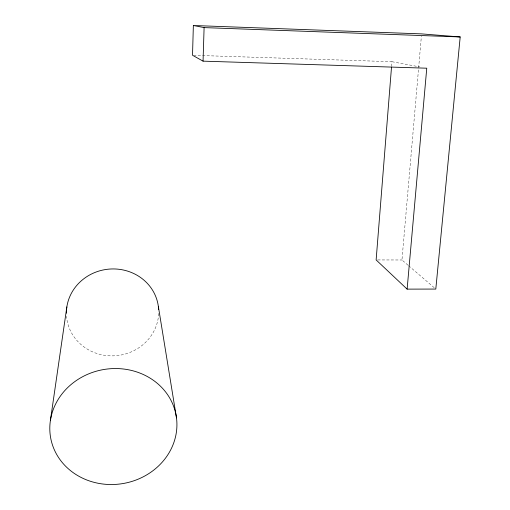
<?xml version="1.0" encoding="UTF-8"?>
<svg xmlns="http://www.w3.org/2000/svg" width="510" height="510" viewBox="0 0 510 510"><rect width="100%" height="100%" fill="white"/><g stroke="black" fill="none" stroke-linecap="round" stroke-linejoin="round"><path stroke-width="0.38" stroke-dasharray="2.55 1.91" d="M391.565 66.472L391.941 61.71L194.106 55.309M408 265.181L401.956 259.985L421.375 36.267M377.7 259.934L401.956 259.985M391.941 61.71L419.794 66.906M408.606 265.697L434.596 288.022M158.674 313.433A46.193 43.433 -6.5 0 1 113.437 355.853A46.193 43.433 -6.5 0 1 66.523 316.308"/><path stroke-width="0.76" d="M193.36 25.5L192.519 55.258L203.056 61.149L426.762 68.2L407.12 289.132L435.801 289.062L460.192 36.956L421.579 33.889L193.36 25.5L204.102 27.604L460.192 36.956M203.056 61.149L204.102 27.604M391.501 67.263L376.131 259.934L407.12 289.132M50.388 420.565L66.842 306.95M158.368 306.51L176.492 417.881A63.724 57.815 -9.8 0 1 88.23 480.528A63.724 57.815 -9.8 0 1 75.372 381.2A63.724 57.815 -9.8 0 1 176.492 417.881M66.396 313.191A46.193 43.433 -6.5 0 1 111.276 268.974A46.193 43.433 -6.5 0 1 158.648 309.583"/></g></svg>
